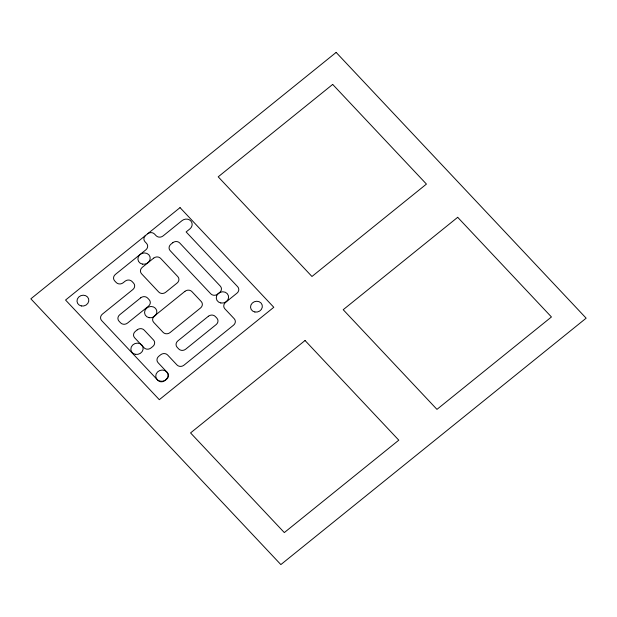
<?xml version="1.0" encoding="UTF-8"?>
<svg xmlns="http://www.w3.org/2000/svg" width="617" height="617" viewBox="0 0 617 617"><rect width="100%" height="100%" fill="white"/><g stroke="black" fill="none" stroke-linecap="round" stroke-linejoin="round"><path stroke-width="0.93" d="M147.602 233.812A4.975 4.481 -17.9 0 1 154.543 234.051L156.109 235.709A4.975 4.481 -17.9 0 0 163.05 235.956L182.092 220.585A6.224 5.599 -17.9 0 1 190.769 220.886A6.224 5.599 -17.9 0 1 189.905 228.892L186.126 231.938L237.692 286.751A4.975 4.481 -17.9 0 1 236.997 293.152L225.552 302.392A4.975 4.481 -17.9 0 0 224.858 308.801L234.236 318.765A4.975 4.481 -17.9 0 1 233.542 325.167L183.935 365.21A4.975 4.481 -17.9 0 1 176.994 364.963L167.616 354.999A4.975 4.481 -17.9 0 0 160.675 354.76L158.77 356.294A4.975 4.481 -17.9 0 0 158.075 362.696L167.454 372.668A4.975 4.481 -17.9 0 1 166.76 379.069L164.855 380.604A4.975 4.481 -17.9 0 1 157.913 380.365L101.658 320.57A4.975 4.481 -17.9 0 1 102.353 314.169L132.879 289.527A4.975 4.481 -17.9 0 0 133.573 283.126L132.007 281.46A4.975 4.481 -17.9 0 0 125.066 281.221L123.161 282.763A4.975 4.481 -17.9 0 1 116.22 282.517L114.654 280.858A4.975 4.481 -17.9 0 1 115.348 274.457L145.874 249.816A4.975 4.481 -17.9 0 0 146.568 243.414L145.003 241.748A4.975 4.481 -17.9 0 1 145.697 235.347M336.142 52.414L30.85 298.821L280.858 564.586L586.15 318.179L336.142 52.414M180.041 207.628L65.556 300.032L159.309 399.693L273.794 307.289L180.041 207.628M332.686 84.421L218.202 176.824L311.955 276.485L426.44 184.082L332.686 84.421M153.687 258.122L142.242 267.362A4.975 4.481 -17.9 0 0 141.548 273.763L158.739 292.034A4.975 4.481 -17.9 0 0 165.68 292.273L177.125 283.033A4.975 4.481 -17.9 0 0 177.819 276.632L160.628 258.361A4.975 4.481 -17.9 0 0 153.687 258.122M172.768 242.72L170.863 244.263A4.975 4.481 -17.9 0 0 170.169 250.664L210.798 293.846A4.975 4.481 -17.9 0 0 217.739 294.093L219.644 292.551A4.975 4.481 -17.9 0 0 220.338 286.149L179.709 242.959A4.975 4.481 -17.9 0 0 172.768 242.72M140.691 297.834L119.706 314.77A4.975 4.481 -17.9 0 0 119.012 321.172L120.577 322.838A4.975 4.481 -17.9 0 0 127.518 323.077L148.504 306.132A4.975 4.481 -17.9 0 0 149.198 299.731L147.633 298.073A4.975 4.481 -17.9 0 0 140.691 297.834M137.236 329.84L135.331 331.383A4.975 4.481 -17.9 0 0 134.637 337.784L144.016 347.749A4.975 4.481 -17.9 0 0 150.957 347.996L152.862 346.453A4.975 4.481 -17.9 0 0 153.556 340.052L144.177 330.087A4.975 4.481 -17.9 0 0 137.236 329.84M184.938 291.34L154.412 315.981A4.975 4.481 -17.9 0 0 153.718 322.382L163.096 332.347A4.975 4.481 -17.9 0 0 170.037 332.594L200.564 307.952A4.975 4.481 -17.9 0 0 201.258 301.551L191.879 291.579A4.975 4.481 -17.9 0 0 184.938 291.34M208.376 316.259L177.85 340.9A4.975 4.481 -17.9 0 0 177.156 347.302L178.722 348.96A4.975 4.481 -17.9 0 0 185.663 349.199L216.189 324.557A4.975 4.481 -17.9 0 0 216.883 318.156L215.318 316.498A4.975 4.481 -17.9 0 0 208.376 316.259M305.045 340.515L190.56 432.918L284.314 532.579L398.798 440.176L305.045 340.515M457.691 217.307L343.206 309.711L436.959 409.372L551.444 316.968L457.691 217.307M135.385 354.335A6.224 5.599 -17.9 0 0 142.967 347.009A6.224 5.599 -17.9 0 0 132.663 345.019A6.224 5.599 -17.9 0 0 135.385 354.335M220.817 302.978A6.224 5.599 -17.9 0 0 228.398 295.651A6.224 5.599 -17.9 0 0 218.094 293.661A6.224 5.599 -17.9 0 0 220.817 302.978M142.442 264.13A6.224 5.599 -17.9 0 0 150.024 256.811A6.224 5.599 -17.9 0 0 139.72 254.821A6.224 5.599 -17.9 0 0 142.442 264.13M160.281 381.229A6.224 5.599 -17.9 0 0 167.863 373.91A6.224 5.599 -17.9 0 0 157.559 371.92A6.224 5.599 -17.9 0 0 160.281 381.229M254.883 312.009A5.969 5.376 -17.9 0 0 262.163 304.975A5.969 5.376 -17.9 0 0 252.276 303.07A5.969 5.376 -17.9 0 0 254.883 312.009M81.351 305.963A5.969 5.376 -17.9 0 0 88.632 298.929A5.969 5.376 -17.9 0 0 78.745 297.016A5.969 5.376 -17.9 0 0 81.351 305.963M149.098 317.686A6.224 5.599 -17.9 0 0 156.679 310.366A6.224 5.599 -17.9 0 0 146.376 308.377A6.224 5.599 -17.9 0 0 149.098 317.686"/></g></svg>
